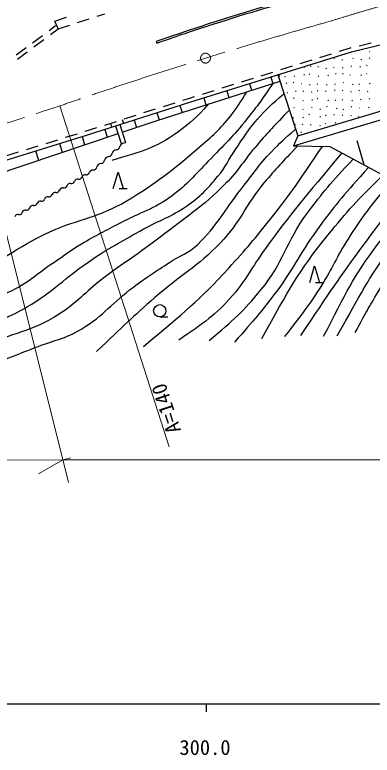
# Model space of a CAD drawing. Units: millimetres, scale not verified. Extents: x 40000 to 680000, y 20000 to 380000.
# Drawn here: x 344654 to 388236, y 198715 to 289052 of the extents above; entities that cross this region are included whole.
import ezdxf
from ezdxf.enums import TextEntityAlignment as Align

# ---------------------------------------------------------------- set-up
doc = ezdxf.new("R2010")
doc.units = ezdxf.units.MM
doc.header["$LTSCALE"] = 1000
doc.linetypes.add('CHAIN', pattern=[18.5, 12, -1.5, 3.5, -1.5])
for name, color, linetype, lineweight in [('M-BGD', 7, 'Continuous', 25), ('M-BMK', 2, 'CHAIN', 13), ('M-STR-HTXT', 7, 'Continuous', 13), ('M-TTL-BAND', 7, 'Continuous', 25)]:
    doc.layers.add(name, color=color, linetype=linetype, lineweight=lineweight)
doc.styles.add('ＭＳ ゴシック', font='')
doc.styles.get('ＭＳ ゴシック').set_extended_font_data('MS Gothic')

msp = doc.modelspace()

# ---------------------------------------------------------------- linework, layer by layer
at = {"layer": 'M-BGD'}
for p, q in [((354678, 288876), (355637, 289187)), ((349531, 288284), (350957, 288748)), ((349923, 287330), (349531, 288284)), ((352301, 288103), (353727, 288567)), ((348832, 287143), (349625, 287732)), ((348987, 286635), (349923, 287330)), ((349923, 287330), (351350, 287794)), ((346825, 285653), (348029, 286547)), ((346979, 285145), (348184, 286039)), ((361898, 285799), (361962, 285609)), ((386645, 285283), (388102, 285638)), ((344817, 284162), (346022, 285057)), ((384240, 284604), (385594, 285028)), ((385594, 285028), (385673, 285047)), ((386597, 284714), (386654, 284771)), ((387890, 284518), (387960, 284588)), ((344972, 283655), (346177, 284549)), ((381854, 283858), (383286, 284306)), ((383559, 283727), (383630, 283798)), ((385906, 283724), (385977, 283794)), ((387861, 283735), (387932, 283806)), ((377082, 282365), (378514, 282813)), ((379468, 283111), (380900, 283559)), ((380732, 282764), (380803, 282835)), ((384528, 283520), (384599, 283591)), ((385638, 282752), (385709, 282822)), ((386846, 283561), (386917, 283632)), ((387545, 282846), (387615, 282917)), ((374696, 281619), (376128, 282067)), ((379916, 282639), (379987, 282710)), ((380568, 281785), (380639, 281855)), ((381623, 282663), (381694, 282734)), ((382603, 282471), (382674, 282542)), ((383544, 282574), (383614, 282645)), ((383759, 281816), (383829, 281886)), ((384608, 281800), (384679, 281871)), ((384622, 282556), (384693, 282626)), ((386739, 282668), (386809, 282739)), ((387529, 281838), (387599, 281909)), ((372310, 280872), (373742, 281320)), ((375877, 281464), (376120, 280688)), ((376746, 281736), (379169, 274271)), ((376903, 281577), (376974, 281647)), ((377591, 281467), (377662, 281538)), ((378723, 281547), (378793, 281618)), ((379896, 281682), (379967, 281753)), ((381638, 281524), (381709, 281595)), ((382818, 281612), (382888, 281683)), ((385531, 281691), (385602, 281762)), ((386856, 281662), (386927, 281733)), ((369924, 280126), (371356, 280574)), ((373289, 280655), (373538, 279859)), ((377737, 280672), (377808, 280743)), ((378617, 280745), (378688, 280816)), ((379564, 280613), (379635, 280684)), ((380604, 280477), (380674, 280548)), ((381529, 280574), (381599, 280644)), ((382672, 280467), (382743, 280538)), ((383673, 280570), (383744, 280640)), ((384725, 280751), (384796, 280821)), ((385828, 280505), (385899, 280576)), ((386619, 280541), (386689, 280612)), ((387908, 280631), (387979, 280702)), ((367538, 279380), (368970, 279827)), ((370497, 279781), (370752, 278965)), ((377884, 279516), (377954, 279587)), ((378885, 279700), (378956, 279771)), ((379780, 279695), (379850, 279766)), ((380841, 279595), (380912, 279666)), ((381537, 279749), (381608, 279819)), ((382560, 279703), (382631, 279773)), ((383640, 279810), (383710, 279881)), ((384607, 279798), (384677, 279868)), ((385628, 279639), (385699, 279710)), ((386624, 279790), (386695, 279861)), ((387667, 279684), (387738, 279754)), ((362771, 277871), (364201, 278326)), ((365154, 278629), (365981, 278892)), ((365981, 278892), (366584, 279081)), ((367695, 278905), (367961, 278069)), ((378647, 278853), (378718, 278924)), ((379800, 278555), (379871, 278626)), ((380879, 278629), (380949, 278700)), ((381529, 278817), (381600, 278888)), ((382843, 278568), (382914, 278639)), ((383729, 278602), (383799, 278672)), ((384585, 278664), (384656, 278734)), ((385756, 278568), (385826, 278639)), ((386806, 278672), (386877, 278743)), ((387862, 278788), (387932, 278859)), ((360389, 277113), (361818, 277568)), ((364776, 277984), (365047, 277134)), ((378705, 277721), (378775, 277792)), ((379763, 277490), (379833, 277561)), ((380866, 277702), (380936, 277773)), ((381866, 277511), (381937, 277582)), ((382710, 277852), (382781, 277922)), ((383885, 277598), (383956, 277669)), ((384654, 277469), (384724, 277540)), ((385675, 277796), (385746, 277867)), ((386674, 277644), (386745, 277715)), ((387792, 277710), (387863, 277781)), ((358007, 276355), (359436, 276810)), ((361965, 277090), (362238, 276233)), ((378607, 276464), (378678, 276534)), ((379786, 276493), (379857, 276564)), ((380523, 276844), (380594, 276914)), ((381844, 276568), (381915, 276639)), ((382551, 276720), (382622, 276790)), ((383576, 276831), (383647, 276902)), ((384570, 276765), (384641, 276836)), ((385652, 276733), (385722, 276804)), ((386548, 276618), (386618, 276689)), ((355624, 275597), (357054, 276052)), ((356310, 275815), (356462, 275339)), ((357450, 275653), (358146, 273463)), ((357745, 276272), (357896, 275795)), ((359222, 276217), (359507, 275321)), ((378832, 275682), (378902, 275753)), ((379697, 275648), (379768, 275718)), ((380726, 275606), (380796, 275677)), ((381875, 275523), (381946, 275593)), ((382522, 275770), (382593, 275841)), ((383735, 275843), (383806, 275914)), ((353242, 274839), (354671, 275294)), ((355613, 275069), (355907, 274114)), ((356951, 275495), (357639, 273333)), ((379548, 274709), (379618, 274779)), ((348463, 273369), (349897, 273810)), ((350853, 274104), (352286, 274545)), ((352852, 274196), (353161, 273193)), ((346074, 272633), (347507, 273075)), ((350089, 273346), (350418, 272274)), ((357639, 273333), (358146, 273463)), ((387249, 270730), (386392, 273686)), ((343684, 271898), (345118, 272339)), ((347187, 272453), (347539, 271309)), ((356666, 267872), (357266, 269872)), ((357266, 269872), (357866, 267872)), ((357366, 267872), (358366, 267872)), ((380613, 256409), (381213, 258409)), ((381213, 258409), (381813, 256409)), ((381313, 256409), (382313, 256409)), ((362328, 252193), (363328, 252193))]:
    msp.add_line(p, q, dxfattribs=at)
for points in [[(341442, 270685), (353376, 274357), (366131, 278416), (385728, 284546), (398609, 287681), (409565, 290240), (420809, 292508), (428520, 293905), (437965, 295062), (447464, 295882), (455945, 296315), (462447, 296315), (472709, 296026), (484274, 294725), (494873, 293183), (506720, 290402), (518872, 286822), (530154, 282917), (543026, 277758), (550504, 274188), (559052, 270279)], [(379169, 274271), (400111, 280534), (405128, 282615), (418320, 286592), (445752, 289757), (457185, 290049), (467876, 289335), (477424, 288534), (489773, 286219), (500035, 283903), (512441, 280673), (537652, 271162)], [(378633, 273067), (400447, 279591), (405464, 281672), (418523, 285608), (445822, 288758), (457165, 289048), (467801, 288337), (477290, 287542), (489570, 285239), (499799, 282932), (512138, 279719), (537332, 270214)], [(357743, 274730), (361999, 276156), (376995, 280968)], [(322766, 264096), (327076, 264506), (342007, 269454), (357248, 274563)], [(379169, 274271), (378633, 273067), (383089, 272984), (389555, 269481)]]:
    msp.add_lwpolyline(points, dxfattribs=at)
msp.add_circle((362328, 252943), 750, dxfattribs=at)
for centre, radius, start, end in [((356939, 273110), 537, 276.23827, 347.29114), ((357987, 272874), 537, 96.23827, 167.29114), ((356008, 272278), 537, 276.23827, 347.29114), ((357056, 272042), 537, 96.23827, 167.29114), ((355077, 271447), 537, 276.23827, 347.29114), ((356125, 271210), 537, 96.23827, 167.29114), ((354145, 270615), 537, 276.23827, 347.29114), ((355193, 270379), 537, 96.23827, 167.29114), ((352459, 269395), 399, 259.22906, 342.10893), ((353220, 269149), 399, 79.22906, 162.10893), ((353369, 269934), 399, 259.22906, 342.10893), ((354129, 269689), 399, 79.22906, 162.10893), ((351400, 268070), 399, 79.22906, 162.10893), ((351550, 268855), 399, 259.22906, 342.10893), ((352310, 268610), 399, 79.22906, 162.10893), ((349731, 267776), 399, 259.22906, 342.10893), ((350491, 267531), 399, 79.22906, 162.10893), ((350640, 268316), 399, 259.22906, 342.10893), ((347912, 266698), 399, 259.22906, 342.10893), ((348672, 266452), 399, 79.22906, 162.10893), ((348821, 267237), 399, 259.22906, 342.10893), ((349581, 266992), 399, 79.22906, 162.10893), ((346853, 265374), 399, 79.22906, 162.10893), ((347002, 266158), 399, 259.22906, 342.10893), ((347762, 265913), 399, 79.22906, 162.10893), ((345034, 264295), 399, 79.22906, 162.10893), ((345183, 265080), 399, 259.22906, 342.10893), ((345943, 264834), 399, 79.22906, 162.10893), ((346093, 265619), 399, 259.22906, 342.10893)]:
    msp.add_arc(centre, radius, start, end, dxfattribs=at)
for points, knots in [([(544212, 286000), (535904, 289429), (533657, 290457), (526715, 292833), (523039, 294092), (520983, 294817), (517249, 295894), (511381, 297585), (508115, 298647), (502148, 299946), (497928, 300865), (495550, 301336), (491279, 301977), (485134, 302899), (481689, 303476), (475493, 303950), (470744, 304314), (468072, 304424), (463309, 304465), (457545, 304515), (454315, 304453), (448554, 304265), (444764, 304141), (442639, 304068), (438859, 303779), (435248, 303502), (433238, 303199), (429649, 302720), (426683, 302325), (425017, 302122), (422070, 301605), (416379, 300607), (413212, 299919), (407573, 298660), (401042, 297202), (397395, 296326), (390930, 294598), (387349, 293640), (385358, 293051), (381802, 292002), (376552, 290454), (373584, 289668), (368379, 287972), (365840, 287145), (365015, 286879), (361898, 285799)], [0, 0, 0, 0, 1, 1, 1, 2, 2, 2, 3, 3, 3, 4, 4, 4, 5, 5, 5, 6, 6, 6, 7, 7, 7, 8, 8, 8, 9, 9, 9, 10, 10, 10, 11, 11, 11, 12, 12, 12, 13, 13, 13, 14, 14, 14, 15, 15, 15, 15]), ([(361962, 285609), (365077, 286689), (365902, 286955), (368440, 287781), (373643, 289477), (376609, 290262), (381858, 291810), (385412, 292858), (387402, 293447), (390981, 294404), (397443, 296132), (401089, 297007), (407616, 298465), (413252, 299723), (416417, 300410), (422105, 301408), (425049, 301924), (426713, 302127), (429675, 302522), (433261, 303001), (435269, 303303), (438875, 303579), (442652, 303869), (444775, 303941), (448560, 304065), (454318, 304253), (457546, 304315), (463306, 304265), (468064, 304224), (470732, 304114), (475476, 303751), (481667, 303277), (485109, 302701), (491248, 301779), (495514, 301139), (497889, 300669), (502104, 299751), (508066, 298453), (511329, 297392), (517192, 295702), (520922, 294626), (522976, 293902), (526648, 292645), (533588, 290269), (535834, 289242), (544140, 285814)], [0, 0, 0, 0, 1, 1, 1, 2, 2, 2, 3, 3, 3, 4, 4, 4, 5, 5, 5, 6, 6, 6, 7, 7, 7, 8, 8, 8, 9, 9, 9, 10, 10, 10, 11, 11, 11, 12, 12, 12, 13, 13, 13, 14, 14, 14, 15, 15, 15, 15]), ([(376120, 280688), (374730, 278613), (374296, 278013), (373006, 276390), (371289, 274229), (370155, 273160), (368234, 271178), (366579, 269471), (365740, 268394), (363837, 266970), (361597, 265294), (359961, 264962), (357494, 263642), (355646, 262652), (354576, 262156), (352784, 261067), (351424, 260240), (350721, 259684), (349393, 258806), (347265, 257399), (346279, 256221), (343929, 255226), (341062, 254013), (339123, 254425), (336142, 253531), (334431, 253017), (333522, 252578), (331871, 251898), (330409, 251295), (329668, 250761), (328166, 250265), (325178, 249279), (323392, 248973), (320253, 248758), (318115, 248611), (316897, 248872), (314789, 249260), (312852, 249617), (311724, 249734), (309890, 250453), (308665, 250934), (307772, 250996), (306876, 251961), (306427, 252445), (306126, 252881), (306248, 253531), (306439, 254554), (307176, 254942), (308069, 255477), (309835, 256537), (311066, 256635), (312968, 257424), (316081, 258716), (317958, 259188), (320877, 260872), (323026, 262112), (323813, 262644), (326145, 264418)], [0, 0, 0, 0, 1, 1, 1, 2, 2, 2, 3, 3, 3, 4, 4, 4, 5, 5, 5, 6, 6, 6, 7, 7, 7, 8, 8, 8, 9, 9, 9, 10, 10, 10, 11, 11, 11, 12, 12, 12, 13, 13, 13, 14, 14, 14, 15, 15, 15, 16, 16, 16, 17, 17, 17, 18, 18, 18, 19, 19, 19, 19]), ([(275498, 247361), (276804, 247834), (277543, 248022), (278866, 247878), (280558, 247695), (281008, 246006), (282697, 245806), (283946, 245658), (284698, 245754), (285900, 246120), (288664, 246962), (289914, 248247), (292683, 249072), (294070, 249485), (294960, 249305), (296388, 249072), (300029, 248477), (301429, 246133), (304992, 245178), (307907, 244397), (309646, 244431), (312654, 244173), (314758, 243993), (315949, 243756), (318055, 243922), (321424, 244188), (323373, 244287), (326596, 245304), (328851, 246015), (329990, 246748), (332185, 247627), (335399, 248915), (337304, 249376), (340475, 250767), (342917, 251839), (344366, 252311), (346630, 253719), (349758, 255665), (351157, 257274), (354229, 259308), (356530, 260832), (357910, 261543), (360320, 262888), (362362, 264027), (363675, 264382), (365596, 265714), (367292, 266891), (368106, 267770), (369427, 269357), (370402, 270528), (370700, 271365), (371562, 272622), (372555, 274071), (373049, 274938), (374200, 276265), (375369, 277613), (375892, 278059), (377493, 279433)], [0, 0, 0, 0, 1, 1, 1, 2, 2, 2, 3, 3, 3, 4, 4, 4, 5, 5, 5, 6, 6, 6, 7, 7, 7, 8, 8, 8, 9, 9, 9, 10, 10, 10, 11, 11, 11, 12, 12, 12, 13, 13, 13, 14, 14, 14, 15, 15, 15, 16, 16, 16, 17, 17, 17, 18, 18, 18, 19, 19, 19, 19]), ([(330730, 257024), (334002, 256861), (335331, 256971), (338203, 257527), (342782, 258412), (344739, 260730), (349005, 262614), (352560, 264183), (354901, 264327), (358237, 266319), (361927, 268522), (363815, 270070), (367092, 272850), (368732, 274242), (369674, 275040), (370986, 276744), (371825, 277834), (372130, 278272), (372946, 279669)], [0, 0, 0, 0, 1, 1, 1, 2, 2, 2, 3, 3, 3, 4, 4, 4, 5, 5, 5, 6, 6, 6, 6]), ([(378142, 277434), (376212, 275433), (375681, 274879), (374189, 273164), (372632, 271375), (372025, 270141), (370358, 268454), (367527, 265590), (365567, 264386), (362382, 261923), (359700, 259848), (358035, 258904), (355348, 256836), (353193, 255177), (352242, 253899), (349947, 252440), (346683, 250363), (344302, 250273), (340841, 248546), (338317, 247286), (337450, 246817), (334498, 245092)], [0, 0, 0, 0, 1, 1, 1, 2, 2, 2, 3, 3, 3, 4, 4, 4, 5, 5, 5, 6, 6, 6, 7, 7, 7, 7]), ([(368292, 278176), (366792, 276488), (366124, 275918), (364517, 274734), (361766, 272707), (360173, 272426), (356479, 271280)], [0, 0, 0, 0, 1, 1, 1, 2, 2, 2, 2]), ([(340967, 246034), (343942, 247200), (344692, 247494), (347075, 248440), (349327, 249334), (350772, 249474), (352836, 250744), (355525, 252398), (356586, 253943), (359116, 255831), (360785, 257076), (361777, 257696), (363512, 258845), (364846, 259728), (365816, 259932), (366967, 261044), (369367, 263362), (370164, 265152), (372242, 267763), (373676, 269565), (374342, 270697), (375947, 272348), (377045, 273477), (377467, 273876), (378903, 275092)], [0, 0, 0, 0, 1, 1, 1, 2, 2, 2, 3, 3, 3, 4, 4, 4, 5, 5, 5, 6, 6, 6, 7, 7, 7, 8, 8, 8, 8]), ([(379185, 273056), (377158, 270999), (376586, 270363), (375039, 268532), (372759, 265833), (372164, 263768), (369722, 261214), (366919, 258283), (364790, 257246), (361748, 254564), (358905, 252058), (357990, 251190), (354627, 247972)], [0, 0, 0, 0, 1, 1, 1, 2, 2, 2, 3, 3, 3, 4, 4, 4, 4]), ([(360350, 248567), (365407, 252871), (367026, 254075), (370755, 258155), (372860, 260458), (373980, 261805), (375920, 264249), (378532, 267538), (379310, 268766), (382164, 273001)], [0, 0, 0, 0, 1, 1, 1, 2, 2, 2, 3, 3, 3, 3]), ([(384529, 272204), (379910, 266649), (378560, 265172), (375103, 260384), (373559, 258246), (372970, 256836), (371238, 254847), (369039, 252322), (367821, 251568), (364661, 249347)], [0, 0, 0, 0, 1, 1, 1, 2, 2, 2, 3, 3, 3, 3]), ([(368340, 249310), (371427, 251873), (372485, 252841), (374694, 255516), (377380, 258770), (377764, 261373), (380268, 264769), (382297, 267520), (383138, 268487), (385914, 271454)], [0, 0, 0, 0, 1, 1, 1, 2, 2, 2, 3, 3, 3, 3]), ([(387784, 270441), (384843, 267129), (383979, 266154), (381792, 263208), (379581, 260232), (378781, 258256), (376552, 255293), (374674, 252796), (373960, 251953), (371461, 249124)], [0, 0, 0, 0, 1, 1, 1, 2, 2, 2, 3, 3, 3, 3]), ([(374768, 249570), (378168, 255593), (379147, 257635), (382832, 262168), (385280, 265179), (386264, 266278), (389555, 269481)], [0, 0, 0, 0, 1, 1, 1, 2, 2, 2, 2]), ([(389956, 268120), (387631, 265152), (386918, 264290), (385248, 261648), (383900, 259515), (383399, 258169), (382052, 256036), (380447, 253495), (379775, 252664), (377555, 249793)], [0, 0, 0, 0, 1, 1, 1, 2, 2, 2, 3, 3, 3, 3]), ([(379525, 249942), (383176, 255338), (384115, 256799), (387254, 261053), (389058, 263496), (389651, 264296), (391948, 267249)], [0, 0, 0, 0, 1, 1, 1, 2, 2, 2, 2]), ([(382312, 249830), (385097, 255172), (385849, 256961), (388890, 261016), (390580, 263271), (391226, 264106), (393491, 266574)], [0, 0, 0, 0, 1, 1, 1, 2, 2, 2, 2]), ([(383984, 249868), (386902, 255090), (387667, 256679), (390525, 260719), (392044, 262867), (392581, 263623), (394577, 266099)], [0, 0, 0, 0, 1, 1, 1, 2, 2, 2, 2]), ([(386177, 250276), (387426, 252673), (387810, 253349), (388964, 255256), (390607, 257970), (391663, 259411), (393572, 261945), (394839, 263627), (395275, 264189), (396913, 266176)], [0, 0, 0, 0, 1, 1, 1, 2, 2, 2, 3, 3, 3, 3])]:
    msp.add_open_spline(points, degree=3, knots=knots, dxfattribs=at)
at = {"layer": 'M-BMK'}
msp.add_circle((367910, 283763), 600, dxfattribs=at)
for centre, radius, start, end in [((467296, 18300), 282789, 101.702, 107.29498), ((549002, -299096), 610344, 105.7602, 109.01379), ((-165988, 1844891), 1649763, 287.48376, 288.2316)]:
    msp.add_arc(centre, radius, start, end, dxfattribs=at)
at = {"layer": 'M-STR-HTXT'}
for p, q in [((350155, 277947), (363459, 236334)), ((341988, 268823), (351183, 231979)), ((350494, 234742), (351494, 234992)), ((350494, 234742), (285971, 234628)), ((350494, 234742), (347561, 233058)), ((350494, 234742), (541680, 234748))]:
    msp.add_line(p, q, dxfattribs=at)
at = {"layer": 'M-TTL-BAND'}
for p, q in [((40000, 205000), (579000, 205000)), ((368000, 205000), (368000, 204000))]:
    msp.add_line(p, q, dxfattribs=at)

# ---------------------------------------------------------------- texts
at = {"layer": 'M-STR-HTXT', "style": 'ＭＳ ゴシック'}
msp.add_text('A=140', height=1833, rotation=108.258, dxfattribs=at).set_placement((364485, 241472), align=Align.BOTTOM_CENTER)
at = {"layer": 'M-TTL-BAND', "style": 'ＭＳ ゴシック'}
msp.add_text('300.0', height=1833, dxfattribs=at).set_placement((367844, 198195), align=Align.BOTTOM_CENTER)

doc.saveas('drawing.dxf')
